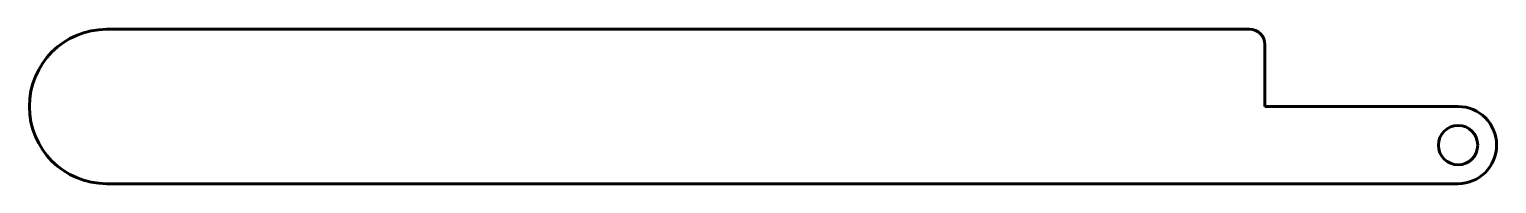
# Model space of a CAD drawing. Header units: millimetres. Extents: x 0 to 950, y 0 to 100.
import ezdxf

# ---------------------------------------------------------------- set-up
doc = ezdxf.new("R2010")
doc.units = ezdxf.units.MM
doc.linetypes.add('K5LT_BASIC', pattern=[0])

msp = doc.modelspace()

# ---------------------------------------------------------------- linework, layer by layer
at = {"color": 150, "linetype": 'K5LT_BASIC', "lineweight": 60, "true_color": 0x0080ff}
for p, q in [((790, 100), (50, 100)), ((800, 50), (800, 90)), ((925, 50), (800, 50)), ((50, 0), (925, 0))]:
    msp.add_line(p, q, dxfattribs=at)
msp.add_circle((925, 25), 12.75, dxfattribs=at)
for centre, radius, start, end in [((50, 50), 50, 90, 270), ((790, 90), 10, 0, 90), ((925, 25), 25, 270, 90)]:
    msp.add_arc(centre, radius, start, end, dxfattribs=at)

doc.saveas('drawing.dxf')
